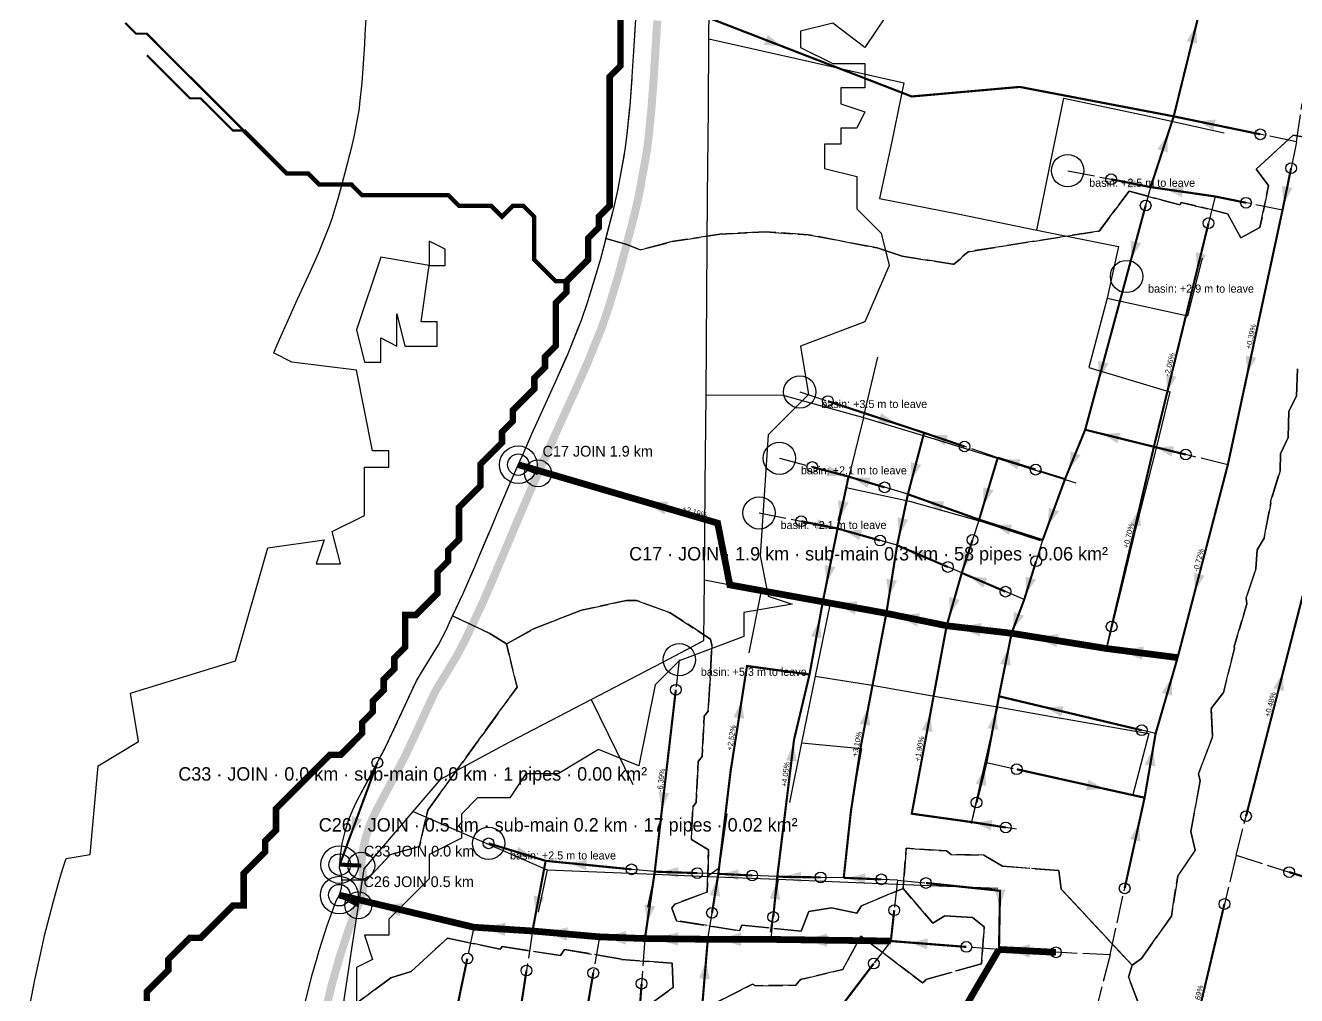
# Model space of a CAD drawing. Header units: metres. Extents: x 442821 to 452274, y 2561971 to 2571293.
# Drawn here: x 449830.7 to 450303.2, y 2568943.6 to 2569304.2 of the extents above; entities that cross this region are included whole.
import ezdxf
from ezdxf.enums import TextEntityAlignment as Align

# ---------------------------------------------------------------- set-up
doc = ezdxf.new("R2010")
doc.units = ezdxf.units.M
doc.header["$LTSCALE"] = 8
doc.linetypes.add('DASHDOT', pattern=[3.556, 2.54, -0.508, 0, -0.508])
doc.linetypes.add('DASHED', pattern=[1.524, 1.27, -0.254])
for name, color, linetype in [('A_ARROWS', 7, 'Continuous'), ('A_BASINS', 1, 'Continuous'), ('A_BRANCH', 7, 'Continuous'), ('A_BUILT_2006', 252, 'Continuous'), ('A_CATCH_LABEL', 7, 'Continuous'), ('A_CATCHMENTS', 7, 'Continuous'), ('A_ENVELOPE', 3, 'Continuous'), ('A_GRADIENT', 8, 'Continuous'), ('A_HEAD_GAP', 8, 'Continuous'), ('A_HEADS', 8, 'Continuous'), ('A_JOIN_LINK', 6, 'Continuous'), ('A_LATERAL', 7, 'Continuous'), ('A_MAIN_PIPE', 5, 'Continuous'), ('A_OUTLET_LABEL', 7, 'Continuous'), ('A_OUTLETS', 7, 'Continuous'), ('A_STREAMS', 5, 'Continuous'), ('A_SUBMAIN', 7, 'Continuous'), ('A_WADI', 4, 'Continuous')]:
    doc.layers.add(name, color=color, linetype=linetype)

msp = doc.modelspace()

# ---------------------------------------------------------------- linework, layer by layer
at = {"layer": 'A_ARROWS', "color": 3}
for points in [[(450111.89, 2569296.48), (450105.2, 2569296.93), (450106.65, 2569300.66)], [(450265.87, 2569304.13), (450266.28, 2569297.44), (450262.4, 2569298.39)], [(450266.53, 2569268.54), (450273.2, 2569269.2), (450272.39, 2569265.28)], [(450255.38, 2569263.67), (450255.29, 2569256.97), (450251.49, 2569258.21)], [(450247.04, 2569244.47), (450240.38, 2569243.76), (450241.16, 2569247.68)], [(450254.6, 2569243.27), (450261.23, 2569244.34), (450260.65, 2569240.38)], [(449951.78, 2569003.65), (449952.12, 2569010.35), (449955.88, 2569008.96)], [(450192.9, 2568976.51), (450191.01, 2568982.94), (450195.01, 2568982.87)], [(450196.09, 2568960.52), (450204.21, 2568962.62), (450203.96, 2568957.63)]]:
    msp.add_solid(points, dxfattribs=at)
at = {"layer": 'A_ARROWS', "color": 2}
for points in [[(450298.48, 2569237.85), (450297.8, 2569244.52), (450301.72, 2569243.72)], [(450241.83, 2569217.56), (450241.57, 2569224.26), (450245.43, 2569223.21)], [(450266.23, 2569213.21), (450265.81, 2569219.9), (450269.7, 2569218.95)], [(450229.77, 2569172.82), (450229.5, 2569179.52), (450233.36, 2569178.48)], [(450284.97, 2569174.81), (450284.36, 2569181.49), (450288.27, 2569180.65)], [(450255.16, 2569167.87), (450254.74, 2569174.56), (450258.63, 2569173.61)], [(450154.27, 2569156.22), (450147.57, 2569156.32), (450148.82, 2569160.12)], [(450167, 2569152.01), (450173.7, 2569151.85), (450172.42, 2569148.06)], [(450231, 2569152.33), (450237.69, 2569152.73), (450236.73, 2569148.84)], [(450218.67, 2569139.24), (450219.24, 2569145.92), (450222.94, 2569144.41)], [(450251.05, 2569147.35), (450257.74, 2569147.78), (450256.79, 2569143.89)], [(450135.18, 2569136.88), (450128.48, 2569136.59), (450129.51, 2569140.46)], [(450160.15, 2569135.18), (450159.84, 2569141.88), (450163.71, 2569140.86)], [(450193.97, 2569142.92), (450200.68, 2569142.91), (450199.48, 2569139.1)], [(450138.23, 2569136.02), (450144.93, 2569136.11), (450143.79, 2569132.28)], [(450186.85, 2569125.85), (450186.78, 2569132.55), (450190.61, 2569131.4)], [(450061.26, 2569127.03), (450069.64, 2569127.18), (450068.23, 2569122.38)], [(450133.42, 2569120.98), (450132.79, 2569127.66), (450136.7, 2569126.83)], [(450165.58, 2569127.48), (450172.28, 2569127.21), (450170.94, 2569123.44)], [(450155.53, 2569114.61), (450154.9, 2569121.28), (450158.81, 2569120.46)], [(450210.81, 2569118.23), (450211.14, 2569124.92), (450214.89, 2569123.55)], [(450244.84, 2569124.72), (450245.32, 2569118.03), (450241.42, 2569118.94)], [(450131.13, 2569117.47), (450124.46, 2569116.76), (450125.25, 2569120.68)], [(450135.08, 2569116.47), (450141.79, 2569116.66), (450140.7, 2569112.81)], [(450190.87, 2569118.66), (450197.57, 2569118.6), (450196.35, 2569114.79)], [(450158.62, 2569109.28), (450165.29, 2569108.61), (450163.72, 2569104.93)], [(450179.15, 2569101.78), (450179.23, 2569108.49), (450183.03, 2569107.25)], [(450128.53, 2569096.91), (450127.84, 2569103.58), (450131.76, 2569102.79)], [(450151.73, 2569091.82), (450150.75, 2569098.45), (450154.7, 2569097.82)], [(450181.61, 2569099.47), (450188.28, 2569098.78), (450186.7, 2569095.11)], [(450202.58, 2569092.62), (450202.56, 2569099.33), (450206.38, 2569098.15)], [(450265.47, 2569093.99), (450265.15, 2569100.68), (450269.02, 2569099.67)], [(450131.66, 2569089.12), (450139.98, 2569090.15), (450139.09, 2569085.24)], [(450174.32, 2569085.04), (450174.15, 2569091.74), (450178, 2569090.64)], [(450154.82, 2569084.82), (450163.16, 2569085.65), (450162.15, 2569080.75)], [(450197.77, 2569079.49), (450198.15, 2569086.18), (450201.89, 2569084.78)], [(450125.87, 2569083.06), (450126.69, 2569076.41), (450122.76, 2569077.12)], [(450177.86, 2569080.49), (450186.09, 2569082.05), (450185.51, 2569077.08)], [(450206.47, 2569076.76), (450214.77, 2569077.96), (450213.98, 2569073.02)], [(450196.21, 2569072.79), (450196.91, 2569066.12), (450192.99, 2569066.9)], [(450238.19, 2569071.85), (450246.45, 2569073.32), (450245.81, 2569068.36)], [(450256.86, 2569061.73), (450257, 2569055.03), (450253.16, 2569056.14)], [(450096.93, 2569053.1), (450097.92, 2569046.47), (450093.97, 2569047.08)], [(450143.99, 2569050.44), (450144.75, 2569043.78), (450140.82, 2569044.53)], [(450209.94, 2569050.68), (450216.63, 2569051.15), (450215.71, 2569047.26)], [(450167.07, 2569048.16), (450167.87, 2569041.51), (450163.93, 2569042.24)], [(450191.49, 2569048.89), (450192.27, 2569042.23), (450188.34, 2569042.97)], [(450116.25, 2569037.11), (450117.46, 2569030.51), (450113.49, 2569031)], [(450249.87, 2569035.35), (450250.76, 2569028.7), (450246.82, 2569029.38)], [(450187.45, 2569028.11), (450187.85, 2569021.42), (450183.97, 2569022.38)], [(450231.64, 2569020.46), (450224.95, 2569019.9), (450225.82, 2569023.81)], [(450183.59, 2569007.86), (450190.22, 2569008.85), (450189.6, 2569004.9)], [(450244.64, 2569007.54), (450245.22, 2569000.86), (450241.31, 2569001.72)], [(450089.34, 2568988.76), (450095.83, 2568990.45), (450095.64, 2568986.46)], [(450112.65, 2568987.72), (450119.09, 2568989.61), (450119.02, 2568985.61)], [(450136.51, 2568987.27), (450142.98, 2568989), (450142.82, 2568985)], [(450088, 2568986.96), (450088.96, 2568980.32), (450085.01, 2568980.96)], [(450110.01, 2568985.74), (450111.37, 2568979.17), (450107.39, 2568979.57)]]:
    msp.add_solid(points, dxfattribs=at)
at = {"layer": 'A_ARROWS', "color": 1}
for points in [[(450298.14, 2569063.5), (450298.48, 2569056.8), (450294.61, 2569057.8)], [(450067.34, 2569012.7), (450066.09, 2569019.28), (450070.06, 2569018.82)], [(450019.45, 2568995.07), (450012.74, 2568995.04), (450013.91, 2568998.86)], [(450032.9, 2568992.78), (450039.46, 2568994.13), (450039.07, 2568990.15)], [(450066.99, 2568989.54), (450073.45, 2568991.32), (450073.31, 2568987.32)], [(450020.44, 2568974.07), (450019.65, 2568980.72), (450023.59, 2568979.99)], [(449962.56, 2568977.27), (449970.92, 2568977.85), (449969.77, 2568972.99)], [(450061.9, 2568970.74), (450060.84, 2568977.36), (450064.8, 2568976.78)], [(450001.17, 2568968.72), (450009.31, 2568970.7), (450008.99, 2568965.71)], [(450024.2, 2568967.13), (450032.39, 2568968.92), (450031.96, 2568963.94)], [(450045.89, 2568965.33), (450053.97, 2568967.52), (450053.79, 2568962.52)], [(450065.36, 2568964.7), (450073.39, 2568967.11), (450073.33, 2568962.11)], [(450088.79, 2568964.47), (450096.79, 2568966.96), (450096.78, 2568961.96)], [(450120.71, 2568964.26), (450128.74, 2568966.65), (450128.67, 2568961.65)], [(450159.66, 2568963.26), (450166.2, 2568964.76), (450165.89, 2568960.77)], [(450083.69, 2568956.22), (450085.15, 2568949.68), (450081.17, 2568950.01)]]:
    msp.add_solid(points, dxfattribs=at)
at = {"layer": 'A_BASINS', "color": 1}
for centre in [(450218.16, 2569250.2), (450240.03, 2569210.86), (450118.57, 2569167.97), (450111, 2569143.3), (450103.45, 2569122.99), (450073.79, 2569068.41), (450002.9, 2569000.14)]:
    msp.add_circle(centre, 6, dxfattribs=at)
at = {"layer": 'A_BRANCH', "color": 3, "const_width": 0.8}
for points in [[(450289.76, 2569263.72), (450257.57, 2569270.39)], [(450284.45, 2569238.28), (450272.93, 2569240.62)], [(449995, 2568957.31), (449992.14, 2568943.72), (449988.01, 2568922.35)], [(450146.07, 2568955.46), (450125.02, 2568927.76)], [(450016.98, 2568952.85), (450011.85, 2568919.27)], [(450041.82, 2568951.96), (450035.69, 2568916.18)], [(450059.78, 2568947.98), (450057.23, 2568913.61)]]:
    msp.add_lwpolyline(points, dxfattribs=at)
at = {"layer": 'A_BRANCH', "color": 2, "const_width": 0.8}
for points in [[(450301.2, 2569251.14), (450298, 2569235.52)], [(450247.14, 2569237.26), (450240.03, 2569210.86)], [(450270.5, 2569230.66), (450264.98, 2569208.05)], [(450179.81, 2569147.67), (450164.77, 2569152.76)], [(450234.49, 2569080.72), (450250.2, 2569147.56)], [(450206.24, 2569139.07), (450192.16, 2569143.49)], [(450150.1, 2569132.49), (450136.7, 2569136.48)], [(450148.43, 2569112.71), (450132.61, 2569117.17)], [(450173.62, 2569102.88), (450154.76, 2569110.93)], [(450195.03, 2569093.71), (450178.79, 2569100.67)], [(450184.27, 2569015.3), (450187.96, 2569030.19)], [(450239.34, 2568983.43), (450246.74, 2569017.1)], [(450085.96, 2568974.31), (450088.3, 2568988.82)], [(450100.9, 2568988.21), (450088.3, 2568988.82)], [(450108.72, 2568972.76), (450110.21, 2568987.76)], [(450126.32, 2568987.48), (450110.21, 2568987.76)], [(450148.89, 2568986.75), (450134.91, 2568987.33)]]:
    msp.add_lwpolyline(points, dxfattribs=at)
at = {"layer": 'A_BRANCH', "color": 2, "linetype": 'DASHED', "const_width": 0.8}
for points in [[(450262.03, 2569144.68), (450250.2, 2569147.56)], [(450182.78, 2569112.95), (450178.79, 2569100.67)], [(450206.41, 2569105.01), (450201.99, 2569090.73)], [(450245.67, 2569042.18), (450192.61, 2569054.81)], [(450199.22, 2569027.68), (450246.74, 2569017.1)]]:
    msp.add_lwpolyline(points, dxfattribs=at)
at = {"layer": 'A_BRANCH', "color": 1, "linetype": 'DASHED', "const_width": 0.8}
for points in [[(450284.45, 2569010.24), (450305.61, 2569092.55)], [(450180.48, 2568961.64), (450152.42, 2568963.82)]]:
    msp.add_lwpolyline(points, dxfattribs=at)
at = {"layer": 'A_BRANCH', "color": 1, "const_width": 0.8}
for points in [[(450056.03, 2568990.48), (450024.11, 2568993.65)], [(450080.47, 2568989.08), (450064.66, 2568989.62)], [(450300.49, 2568989.46), (450321.36, 2568982.82)]]:
    msp.add_lwpolyline(points, dxfattribs=at)
at = {"layer": 'A_BRANCH', "color": 3, "linetype": 'DASHED', "const_width": 0.8}
msp.add_lwpolyline([(450165.45, 2568985.4), (450193.01, 2568982.52), (450192.62, 2568960.7)], dxfattribs=at)
at = {"layer": 'A_BUILT_2006', "color": 252}
for points in [[(450084.82, 2569299.19), (450085, 2569320.81)], [(450084.61, 2569273.26), (450084.82, 2569299.19)], [(450084.82, 2569299.19), (450121.74, 2569290.94)], [(450121.74, 2569290.94), (450157.28, 2569282.86)], [(450157.28, 2569282.86), (450152.84, 2569261.02)], [(450211.68, 2569252.53), (450216.71, 2569277.13)], [(450216.71, 2569277.13), (450247.87, 2569270.64)], [(450084.33, 2569240.57), (450084.61, 2569273.26)], [(450247.87, 2569270.64), (450276.3, 2569264.28)], [(450152.84, 2569261.02), (450148.17, 2569239.82)], [(450206.7, 2569228.06), (450211.68, 2569252.53)], [(450084.04, 2569204.72), (450084.33, 2569240.57)], [(450148.17, 2569239.82), (450177.34, 2569234.17)], [(450177.34, 2569234.17), (450206.7, 2569228.06)], [(450206.7, 2569228.06), (450237.06, 2569221.97)], [(450237.06, 2569221.97), (450232.83, 2569202.83)], [(450262.79, 2569196.24), (450268.31, 2569217.71)], [(450083.72, 2569166.92), (450084.04, 2569204.72)], [(450232.83, 2569202.83), (450226.07, 2569177.03)], [(450232.83, 2569202.83), (450262.79, 2569196.24)], [(450142.31, 2569158.46), (450147.63, 2569180.93)], [(450226.07, 2569177.03), (450256.17, 2569167.93)], [(450083.44, 2569133.15), (450083.72, 2569166.92)], [(450083.72, 2569166.92), (450112.3, 2569166.69)], [(450112.3, 2569166.69), (450142.31, 2569158.46)], [(450256.17, 2569167.93), (450250.99, 2569147.1)], [(450142.31, 2569158.46), (450135.76, 2569132.46)], [(450142.31, 2569158.46), (450165.66, 2569151.44)], [(450165.66, 2569151.44), (450189.51, 2569144.09)], [(450250.99, 2569147.1), (450243.88, 2569118.93)], [(450189.51, 2569144.09), (450221.13, 2569134.18)], [(450083.15, 2569098.15), (450083.44, 2569133.15)], [(450135.76, 2569132.46), (450132.76, 2569120.19)], [(450135.76, 2569132.46), (450159.36, 2569127.29)], [(450159.36, 2569127.29), (450186.62, 2569119.62)], [(450186.62, 2569119.62), (450207.92, 2569112.75)], [(450243.88, 2569118.93), (450238.2, 2569095.3)], [(450082.96, 2569075.55), (450083.15, 2569098.15)], [(450083.15, 2569098.15), (450104.21, 2569093.99)], [(450104.21, 2569093.99), (450099.61, 2569070.95)], [(450104.21, 2569093.99), (450129.77, 2569088.83)], [(450238.2, 2569095.3), (450232.35, 2569071.56)], [(450129.77, 2569088.83), (450124.25, 2569062.27)], [(450129.77, 2569088.83), (450168.57, 2569081.38)], [(450067.67, 2569067.54), (450082.96, 2569075.55)], [(450041.09, 2569053.62), (450067.67, 2569067.54)], [(450124.25, 2569062.27), (450119.24, 2569037.45)], [(450124.25, 2569062.27), (450145.45, 2569058.89)], [(450145.45, 2569058.89), (450169.21, 2569054.78)], [(450010.83, 2569037.91), (450041.09, 2569053.62)], [(450041.09, 2569053.62), (450056.55, 2569022.03)], [(450169.21, 2569054.78), (450192.05, 2569050.91)], [(450192.05, 2569050.91), (450187.12, 2569029.03)], [(450192.05, 2569050.91), (450213.51, 2569047.08), (450217.2, 2569046.44)], [(450217.2, 2569046.44), (450248.32, 2569040.97)], [(450248.32, 2569040.97), (450242.35, 2569018.13)], [(449985.29, 2569024.17), (450010.83, 2569037.91)], [(450119.24, 2569037.45), (450114.79, 2569015.3)], [(450119.24, 2569037.45), (450141.52, 2569035.46)], [(450141.52, 2569035.46), (450137.63, 2569013.58)], [(450187.12, 2569029.03), (450182.32, 2569007.56)], [(449974.89, 2569012.01), (449985.29, 2569024.17)], [(449956.61, 2568990.64), (449974.89, 2569012.01)], [(449974.89, 2569012.01), (449997.41, 2569002.25)], [(450088.7, 2568991.21), (450091.64, 2569011.07)], [(449997.41, 2569002.25), (450024.63, 2568990.29)], [(449952.11, 2568960.98), (449956.61, 2568990.64)], [(450024.63, 2568990.29), (450021.37, 2568974.6)], [(450024.63, 2568990.29), (450064.6, 2568988.7)], [(450064.6, 2568988.7), (450061.94, 2568976.41)], [(450064.6, 2568988.7), (450084.17, 2568987.76)], [(450084.17, 2568987.76), (450088.7, 2568991.21)], [(450084.17, 2568987.76), (450110.5, 2568986.88)], [(450110.5, 2568986.88), (450107.57, 2568967.07)], [(450110.5, 2568986.88), (450133.42, 2568985.85)], [(450133.42, 2568985.85), (450154.54, 2568984.96)], [(450154.54, 2568984.96), (450192.22, 2568983.54)], [(449947.61, 2568931.32), (449952.11, 2568960.98)]]:
    msp.add_lwpolyline(points, dxfattribs=at)
at = {"layer": 'A_CATCHMENTS', "color": 3, "linetype": 'DASHED'}
for points in [[(450319, 2569260.49), (450302.02, 2569263.37), (450288.16, 2569250.78), (450292.81, 2569244.72), (450289.63, 2569229.07), (450282.55, 2569225.18), (450277.62, 2569234.2), (450260.39, 2569238.41), (450259.82, 2569237.5), (450241.06, 2569242.56), (450229.83, 2569227.77), (450181.17, 2569220.09), (450179.17, 2569218.39), (450178.22, 2569217.34), (450175.8, 2569215.42), (450175.49, 2569215.43), (450156.67, 2569218.45), (450147.31, 2569221.5), (450121.84, 2569226.38), (450105.69, 2569227.42), (450088.81, 2569226.57), (450071.19, 2569223.81), (450059.27, 2569220.79), (450059.27, 2569220.79), (450054.23, 2569222.77), (450046.54, 2569225.04), (450049.35, 2569235.7), (450050.96, 2569242.78), (450051.57, 2569246.16), (450053.71, 2569257.97), (450054.46, 2569263.73), (450055.51, 2569274.35), (450056.28, 2569285.03), (450056.65, 2569291), (450056.87, 2569294.53), (450057.63, 2569306.5)], [(450087.79, 2568941.08), (450101.06, 2568947.78), (450102.15, 2568947.22), (450117.06, 2568947.38), (450118.82, 2568949.52), (450134.57, 2568953.28), (450141.32, 2568965.67), (450164.16, 2568948.31), (450165.27, 2568949.19), (450165.43, 2568949.5), (450186.1, 2568955.34), (450187.17, 2568969.05), (450182.77, 2568972.56), (450172.47, 2568973.21), (450168.08, 2568970.43), (450156.95, 2568983.38), (450158.17, 2568998.32), (450173.11, 2568997.36), (450174.86, 2568996.04), (450187.03, 2568995.74), (450193.95, 2568991.64), (450214.83, 2568990.03), (450215.75, 2568983.16), (450242.1, 2568954.84), (450240.73, 2568950.42), (450245.15, 2568938.98)], [(449950.91, 2568938.61), (449966.52, 2568950.11), (449974.07, 2568952.54), (449987.68, 2568964.93), (450007.16, 2568960.84), (450007.92, 2568961.76), (450029.62, 2568958.45), (450031.17, 2568960.7), (450052.27, 2568957.08), (450052.35, 2568956.96), (450071.08, 2568955.57), (450071.55, 2568946.52), (450061.39, 2568939.22)]]:
    msp.add_lwpolyline(points, dxfattribs=at)
at = {"layer": 'A_CATCHMENTS', "color": 2, "linetype": 'DASHED'}
msp.add_lwpolyline([(450303.58, 2569176.56), (450303.16, 2569166.4), (450300.41, 2569160.74), (450300.1, 2569151.01), (450297.24, 2569144.91), (450297.1, 2569138.68), (450293.57, 2569127.15), (450293.65, 2569126.66), (450291.16, 2569113.64), (450288.61, 2569109.31), (450288.1, 2569102.15), (450284.46, 2569091.26), (450284.73, 2569089.14), (450280.09, 2569073.27), (450280.18, 2569072.76), (450276.04, 2569056.27), (450271.44, 2569050.28), (450271.99, 2569039.77), (450266.79, 2569025.93), (450267.36, 2569023.41), (450263.92, 2569004.5), (450265.6, 2568997.57), (450259.05, 2568987.92), (450256.71, 2568973.06), (450245.57, 2568957.29), (450242.1, 2568954.84), (450215.75, 2568983.16), (450214.83, 2568990.03), (450193.95, 2568991.64), (450187.03, 2568995.74), (450174.86, 2568996.04), (450173.11, 2568997.36), (450158.17, 2568998.32), (450156.95, 2568983.38), (450141.48, 2568976.92), (450139.76, 2568974.25), (450130.42, 2568976.17), (450121.99, 2568974.78), (450119.07, 2568967.53), (450097.08, 2568969.72), (450097.08, 2568969.72), (450096.14, 2568967.63), (450072.78, 2568971.39), (450071.01, 2568975.99), (450072.16, 2568977.59), (450084.15, 2568982.04), (450084.68, 2568997.76), (450078.29, 2569001.57), (450078.76, 2569013.69), (450080.11, 2569015.33), (450080.78, 2569030.58), (450082.28, 2569032.4), (450083.03, 2569047.46), (450084.51, 2569049.27), (450085.92, 2569073.87), (450085.4, 2569076.01), (450070.43, 2569085.82), (450057.94, 2569090.45), (450054.16, 2569090.41), (450037.4, 2569086.83), (450019.63, 2569079.84), (450009.56, 2569074.25), (450003.41, 2569078.12), (449989.55, 2569084.67), (449993.5, 2569093.08), (449997.75, 2569102.89), (449999.17, 2569106.29), (450003.81, 2569117.35), (450006.09, 2569122.73), (450010.34, 2569132.63), (450014.65, 2569142.5), (450015.59, 2569144.61), (450019.03, 2569152.35), (450022.95, 2569161.04), (450027.91, 2569171.95), (450032.2, 2569181.63), (450032.94, 2569183.45), (450037.44, 2569194.57), (450039.85, 2569201.56), (450042.95, 2569211.77), (450044.44, 2569217.06), (450046.3, 2569224.09), (450046.54, 2569225.04), (450054.23, 2569222.77), (450059.27, 2569220.79), (450071.19, 2569223.81), (450088.81, 2569226.57), (450105.69, 2569227.42), (450121.84, 2569226.38), (450147.31, 2569221.5), (450156.67, 2569218.45), (450175.49, 2569215.43), (450175.8, 2569215.42), (450178.22, 2569217.34), (450179.17, 2569218.39), (450181.17, 2569220.09), (450229.83, 2569227.77), (450241.06, 2569242.56), (450259.82, 2569237.5), (450260.39, 2569238.41), (450277.62, 2569234.2), (450282.55, 2569225.18), (450289.63, 2569229.07), (450292.81, 2569244.72), (450288.16, 2569250.78), (450302.02, 2569263.37), (450319, 2569260.49)], dxfattribs=at)
at = {"layer": 'A_CATCHMENTS', "color": 1, "linetype": 'DASHED'}
for points in [[(450245.15, 2568938.98), (450240.73, 2568950.42), (450242.1, 2568954.84), (450245.57, 2568957.29), (450256.71, 2568973.06), (450259.05, 2568987.92), (450265.6, 2568997.57), (450263.92, 2569004.5), (450267.36, 2569023.41), (450266.79, 2569025.93), (450271.99, 2569039.77), (450271.44, 2569050.28), (450276.04, 2569056.27), (450280.18, 2569072.76), (450280.09, 2569073.27), (450284.73, 2569089.14), (450284.46, 2569091.26), (450288.1, 2569102.15), (450288.61, 2569109.31), (450291.16, 2569113.64), (450293.65, 2569126.66), (450293.57, 2569127.15), (450297.1, 2569138.68), (450297.24, 2569144.91), (450300.1, 2569151.01), (450300.41, 2569160.74), (450303.16, 2569166.4), (450303.58, 2569176.56)], [(449934.83, 2568941.41), (449937.22, 2568950.89), (449939.16, 2568957.63), (449939.92, 2568960.29), (449942.95, 2568969.59), (449946.28, 2568978.78), (449947.48, 2568981.02), (449948.22, 2568983.46), (449948.47, 2568985.99), (449948.41, 2568986.55), (449957.54, 2568986.42), (449966.47, 2568996.04), (449977.21, 2568999.02), (449980.29, 2569012.47), (449980.29, 2569012.47), (450013.48, 2569058.2), (450009.56, 2569074.25), (450019.63, 2569079.84), (450037.4, 2569086.83), (450054.16, 2569090.41), (450057.94, 2569090.45), (450070.43, 2569085.82), (450085.4, 2569076.01), (450085.92, 2569073.87), (450084.51, 2569049.27), (450083.03, 2569047.46), (450082.28, 2569032.4), (450080.78, 2569030.58), (450080.11, 2569015.33), (450078.76, 2569013.69), (450078.29, 2569001.57), (450084.68, 2568997.76), (450084.15, 2568982.04), (450072.16, 2568977.59), (450071.01, 2568975.99), (450072.78, 2568971.39), (450096.14, 2568967.63), (450097.08, 2568969.72), (450119.07, 2568967.53), (450121.99, 2568974.78), (450130.42, 2568976.17), (450139.76, 2568974.25), (450141.48, 2568976.92), (450156.95, 2568983.38), (450168.08, 2568970.43), (450172.47, 2568973.21), (450182.77, 2568972.56), (450187.17, 2568969.05), (450186.1, 2568955.34), (450165.43, 2568949.5), (450165.27, 2568949.19), (450164.16, 2568948.31), (450141.32, 2568965.67), (450134.57, 2568953.28), (450118.82, 2568949.52), (450117.06, 2568947.38), (450102.15, 2568947.22), (450101.06, 2568947.78), (450087.79, 2568941.08)], [(450061.39, 2568939.22), (450071.55, 2568946.52), (450071.08, 2568955.57), (450052.35, 2568956.96), (450052.27, 2568957.08), (450031.17, 2568960.7), (450029.62, 2568958.45), (450007.92, 2568961.76), (450007.16, 2568960.84), (449987.68, 2568964.93), (449974.07, 2568952.54), (449966.52, 2568950.11), (449950.91, 2568938.61)]]:
    msp.add_lwpolyline(points, dxfattribs=at)
at = {"layer": 'A_CATCHMENTS', "color": 3, "linetype": 'DASHED'}
msp.add_lwpolyline([(450003.41, 2569078.12), (450009.56, 2569074.25), (450013.48, 2569058.2), (449980.29, 2569012.47), (449977.21, 2568999.02), (449966.47, 2568996.04), (449957.54, 2568986.42), (449948.41, 2568986.55), (449948.22, 2568988.52), (449947.48, 2568990.96), (449947.82, 2568995.55), (449948.51, 2569000.11), (449949.57, 2569004.6), (449950.97, 2569008.99), (449952.41, 2569012.57), (449954.08, 2569016.04), (449964.6, 2569035.87), (449976.05, 2569060.53), (449977.99, 2569063.7), (449984.24, 2569073.94), (449987.08, 2569079.4), (449988.4, 2569082.22), (449989.55, 2569084.67), (450003.41, 2569078.12)], close=True, dxfattribs=at)
at = {"layer": 'A_ENVELOPE', "color": 3}
msp.add_lwpolyline([(449934.83, 2568941.41), (449937.22, 2568950.89), (449939.16, 2568957.63), (449939.92, 2568960.29), (449942.95, 2568969.59), (449946.28, 2568978.78), (449947.48, 2568981.02), (449948.22, 2568983.46), (449948.47, 2568985.99), (449948.22, 2568988.52), (449947.48, 2568990.96), (449947.82, 2568995.55), (449948.51, 2569000.11), (449949.57, 2569004.6), (449950.97, 2569008.99), (449952.41, 2569012.57), (449954.08, 2569016.04), (449964.6, 2569035.87), (449976.05, 2569060.53), (449977.99, 2569063.7), (449984.24, 2569073.94), (449987.08, 2569079.4), (449988.4, 2569082.22), (449993.5, 2569093.08), (449997.75, 2569102.89), (449999.17, 2569106.29), (450003.81, 2569117.35), (450006.09, 2569122.73), (450010.34, 2569132.63), (450014.65, 2569142.5), (450015.59, 2569144.61), (450019.03, 2569152.35), (450022.95, 2569161.04), (450027.91, 2569171.95), (450032.2, 2569181.63), (450032.94, 2569183.45), (450037.44, 2569194.57), (450039.85, 2569201.56), (450042.95, 2569211.77), (450044.44, 2569217.06), (450046.3, 2569224.09), (450049.35, 2569235.7), (450050.96, 2569242.78), (450051.57, 2569246.16), (450053.71, 2569257.97), (450054.46, 2569263.73), (450055.51, 2569274.35), (450056.28, 2569285.03), (450056.65, 2569291), (450056.87, 2569294.53), (450057.63, 2569306.5)], dxfattribs=at)
at = {"layer": 'A_HEAD_GAP', "color": 8, "linetype": 'DASHED'}
for points in [[(450303.2, 2569260.93), (450305.27, 2569275.19)], [(450303.2, 2569260.93), (450289.76, 2569263.72)], [(450303.2, 2569260.93), (450301.2, 2569251.14)], [(450218.16, 2569250.2), (450234.32, 2569247)], [(450248.99, 2569244.09), (450247.14, 2569237.26)], [(450272.93, 2569240.62), (450270.5, 2569230.66)], [(450298, 2569235.52), (450284.45, 2569238.28)], [(450118.57, 2569167.97), (450129.02, 2569164.53)], [(450192.16, 2569143.49), (450179.81, 2569147.67)], [(450277.68, 2569140.86), (450262.03, 2569144.68)], [(450111, 2569143.3), (450123.24, 2569140.05)], [(450217.2, 2569135.64), (450206.24, 2569139.07)], [(450158.76, 2569129.91), (450150.1, 2569132.49)], [(450103.45, 2569122.99), (450119.11, 2569119.87)], [(450185.23, 2569120.47), (450182.78, 2569112.95)], [(450154.76, 2569110.93), (450148.43, 2569112.71)], [(450208.85, 2569112.88), (450206.41, 2569105.01)], [(450178.79, 2569100.67), (450173.62, 2569102.88)], [(450201.99, 2569090.73), (450195.03, 2569093.71)], [(450232.58, 2569072.57), (450234.49, 2569080.72)], [(450073.79, 2569068.41), (450072.5, 2569057.24)], [(450250.84, 2569040.95), (450245.67, 2569042.18)], [(450187.96, 2569030.19), (450199.22, 2569027.68)], [(450182.48, 2569008.04), (450184.27, 2569015.3)], [(450280.72, 2568995.75), (450284.45, 2569010.24)], [(450199.19, 2569005.42), (450195.13, 2569006.05)], [(450280.72, 2568995.75), (450276.42, 2568977.59)], [(450280.72, 2568995.75), (450300.49, 2568989.46)], [(450064.66, 2568989.62), (450056.03, 2568990.48)], [(450088.3, 2568988.82), (450080.47, 2568989.08)], [(450110.21, 2568987.76), (450100.9, 2568988.21)], [(450134.91, 2568987.33), (450126.32, 2568987.48)], [(450154.91, 2568986.5), (450148.89, 2568986.75)], [(450154.91, 2568986.5), (450153.68, 2568975.28)], [(450154.91, 2568986.5), (450165.45, 2568985.4)], [(450233.9, 2568958.64), (450239.34, 2568983.43)], [(450084.38, 2568964.48), (450085.96, 2568974.31)], [(450107.9, 2568964.44), (450108.72, 2568972.76)], [(449997.45, 2568968.96), (449995, 2568957.31)], [(450019.22, 2568967.56), (450016.98, 2568952.85)], [(450044.12, 2568965.39), (450041.82, 2568951.96)], [(450061.02, 2568964.75), (450059.78, 2568947.98)], [(450152.42, 2568963.82), (450146.07, 2568955.46)], [(450192.62, 2568960.7), (450180.48, 2568961.64)], [(450233.9, 2568958.64), (450213.79, 2568959.64)], [(450233.9, 2568958.64), (450225.59, 2568926.3)]]:
    msp.add_lwpolyline(points, dxfattribs=at)
at = {"layer": 'A_HEADS', "color": 3}
for centre in [(450289.76, 2569263.72), (450234.32, 2569247), (450284.45, 2569238.28), (449961.56, 2569030.14), (450165.45, 2568985.4), (450213.79, 2568959.64), (449995, 2568957.31), (450146.07, 2568955.46), (450016.98, 2568952.85), (450041.82, 2568951.96), (450059.78, 2568947.98)]:
    msp.add_circle(centre, 2, dxfattribs=at)
at = {"layer": 'A_HEADS', "color": 2}
for centre in [(450301.2, 2569251.14), (450247.14, 2569237.26), (450270.5, 2569230.66), (450129.02, 2569164.53), (450179.81, 2569147.67), (450262.03, 2569144.68), (450123.24, 2569140.05), (450206.24, 2569139.07), (450150.1, 2569132.49), (450119.11, 2569119.87), (450148.43, 2569112.71), (450182.78, 2569112.95), (450206.41, 2569105.01), (450173.62, 2569102.88), (450195.03, 2569093.71), (450234.49, 2569080.72), (450245.67, 2569042.18), (450199.22, 2569027.68), (450184.27, 2569015.3), (450195.13, 2569006.05), (450100.9, 2568988.21), (450126.32, 2568987.48), (450148.89, 2568986.75), (450239.34, 2568983.43), (450085.96, 2568974.31), (450108.72, 2568972.76)]:
    msp.add_circle(centre, 2, dxfattribs=at)
at = {"layer": 'A_HEADS', "color": 1}
for centre in [(450072.5, 2569057.24), (450284.45, 2569010.24), (450002.9, 2569000.14), (450056.03, 2568990.48), (450080.47, 2568989.08), (450300.49, 2568989.46), (450276.42, 2568977.59), (450153.68, 2568975.28), (450180.48, 2568961.64)]:
    msp.add_circle(centre, 2, dxfattribs=at)
at = {"layer": 'A_JOIN_LINK', "color": 6, "const_width": 1.5}
for points in [[(450013.95, 2569140.9), (450021.28, 2569137.69)], [(449947.58, 2568992.25), (449955.57, 2568991.86)], [(449947.41, 2568980.89), (449954.47, 2568977.12)]]:
    msp.add_lwpolyline(points, dxfattribs=at)
at = {"layer": 'A_JOIN_LINK', "color": 6}
for centre in [(450021.28, 2569137.69), (449955.57, 2568991.86), (449954.47, 2568977.12)]:
    msp.add_circle(centre, 5, dxfattribs=at)
at = {"layer": 'A_LATERAL', "color": 3, "linetype": 'DASHDOT', "const_width": 0.8}
for points in [[(450068.98, 2569494.96), (450067.54, 2569446.16), (450058.29, 2569317.23), (450160.19, 2569277.78), (450200.31, 2569281.33), (450257.57, 2569270.39)], [(450257.57, 2569270.39), (450269.81, 2569320.15)], [(450248.99, 2569244.09), (450257.57, 2569270.39)], [(450234.32, 2569247), (450248.99, 2569244.09)]]:
    msp.add_lwpolyline(points, dxfattribs=at)
at = {"layer": 'A_LATERAL', "color": 3, "const_width": 0.8}
msp.add_lwpolyline([(450272.93, 2569240.62), (450248.99, 2569244.09)], dxfattribs=at)
at = {"layer": 'A_LATERAL', "color": 2, "linetype": 'DASHED', "const_width": 0.8}
for points in [[(450298, 2569235.52), (450277.68, 2569140.86)], [(450250.2, 2569147.56), (450224.66, 2569153.9)], [(450217.2, 2569135.64), (450208.85, 2569112.88)], [(450158.76, 2569129.91), (450154.76, 2569110.93)], [(450201.99, 2569090.73), (450197.3, 2569078.23)], [(450192.61, 2569054.81), (450197.3, 2569078.23)], [(450250.84, 2569040.95), (450259.02, 2569069.19)], [(450195.13, 2569006.05), (450182.48, 2569008.04)]]:
    msp.add_lwpolyline(points, dxfattribs=at)
at = {"layer": 'A_LATERAL', "color": 2, "linetype": 'DASHDOT', "const_width": 0.8}
for points in [[(450240.03, 2569210.86), (450224.66, 2569153.9)], [(450264.98, 2569208.05), (450250.2, 2569147.56)], [(450129.02, 2569164.53), (450164.77, 2569152.76)], [(450224.66, 2569153.9), (450217.2, 2569135.64)], [(450164.77, 2569152.76), (450158.76, 2569129.91)], [(450123.24, 2569140.05), (450136.7, 2569136.48)], [(450192.16, 2569143.49), (450185.23, 2569120.47)], [(450277.68, 2569140.86), (450259.02, 2569069.19)], [(450119.11, 2569119.87), (450132.61, 2569117.17)]]:
    msp.add_lwpolyline(points, dxfattribs=at)
at = {"layer": 'A_LATERAL', "color": 2, "const_width": 0.8}
for points in [[(450136.7, 2569136.48), (450132.61, 2569117.17)], [(450185.23, 2569120.47), (450158.76, 2569129.91)], [(450132.61, 2569117.17), (450127.13, 2569089.94)], [(450208.85, 2569112.88), (450185.23, 2569120.47)], [(450154.76, 2569110.93), (450150.75, 2569085.66)], [(450178.79, 2569100.67), (450173.17, 2569081.03)], [(450122.19, 2569062.9), (450127.13, 2569089.94)], [(450134.91, 2568987.33), (450137.54, 2569011.78), (450141.27, 2569036.26), (450150.75, 2569085.66)], [(450182.48, 2569008.04), (450160.19, 2569011.16), (450173.17, 2569081.03)], [(450088.3, 2568988.82), (450092.83, 2569026.78), (450098.95, 2569066.07), (450122.19, 2569062.9)], [(450110.21, 2568987.76), (450116.44, 2569038.68), (450122.19, 2569062.9)], [(450187.96, 2569030.19), (450192.61, 2569054.81)], [(450246.74, 2569017.1), (450250.84, 2569040.95)]]:
    msp.add_lwpolyline(points, dxfattribs=at)
at = {"layer": 'A_LATERAL', "color": 1, "linetype": 'DASHDOT', "const_width": 0.8}
for points in [[(450072.5, 2569057.24), (450064.66, 2568989.62)], [(450002.9, 2569000.14), (450024.11, 2568993.65)], [(450024.11, 2568993.65), (450019.22, 2568967.56)], [(450064.66, 2568989.62), (450061.02, 2568964.75)], [(450276.42, 2568977.59), (450259.88, 2568907.87)], [(450081.83, 2568933.88), (450084.38, 2568964.48)]]:
    msp.add_lwpolyline(points, dxfattribs=at)
at = {"layer": 'A_LATERAL', "color": 3, "linetype": 'DASHED', "const_width": 0.8}
msp.add_lwpolyline([(449961.56, 2569030.14), (449947.58, 2568992.25)], dxfattribs=at)
at = {"layer": 'A_LATERAL', "color": 1, "linetype": 'DASHED', "const_width": 0.8}
msp.add_lwpolyline([(450153.68, 2568975.28), (450152.42, 2568963.82)], dxfattribs=at)
at = {"layer": 'A_MAIN_PIPE', "color": 5, "const_width": 3}
msp.add_lwpolyline([(450065.61, 2569306.01), (450064.86, 2569294.02), (450064.64, 2569290.5), (450064.26, 2569284.49), (450063.48, 2569273.67), (450062.41, 2569262.82), (450061.61, 2569256.74), (450059.44, 2569244.74), (450058.8, 2569241.18), (450057.12, 2569233.79), (450054.03, 2569222.05), (450052.16, 2569214.95), (450050.63, 2569209.52), (450047.46, 2569199.09), (450044.94, 2569191.77), (450040.35, 2569180.45), (450039.57, 2569178.51), (450035.19, 2569168.64), (450030.24, 2569157.74), (450026.33, 2569149.08), (450022.9, 2569141.36), (450021.97, 2569139.28), (450017.68, 2569129.45), (450013.45, 2569119.59), (450011.19, 2569114.25), (450006.55, 2569103.19), (450005.11, 2569099.76), (450000.8, 2569089.79), (449995.64, 2569078.82), (449994.25, 2569075.86), (449991.22, 2569070.01), (449984.82, 2569059.53), (449983.12, 2569056.75), (449971.76, 2569032.3), (449961.22, 2569012.43), (449959.73, 2569009.34), (449958.5, 2569006.28), (449957.28, 2569002.46), (449956.38, 2568998.59), (449955.77, 2568994.66), (449955.57, 2568991.86), (449956.1, 2568990.09), (449956.51, 2568985.99), (449956.1, 2568981.89), (449954.91, 2568977.94), (449954.54, 2568977.25), (449953.61, 2568975.51), (449950.61, 2568967.26), (449950.51, 2568966.98), (449947.57, 2568957.94), (449946.85, 2568955.42), (449944.94, 2568948.81), (449942.62, 2568939.6)], dxfattribs=at)
at = {"layer": 'A_OUTLETS', "color": 5}
for centre, radius in [((450013.95, 2569140.9), 7), ((450013.95, 2569140.9), 4), ((449947.58, 2568992.25), 7), ((449947.58, 2568992.25), 4), ((449947.41, 2568980.89), 7), ((449947.41, 2568980.89), 4)]:
    msp.add_circle(centre, radius, dxfattribs=at)
at = {"layer": 'A_STREAMS', "color": 5}
for points, const_width in [([(450051.9, 2569309.13), (450051.9, 2569305.13), (450051.9, 2569301.13), (450051.9, 2569297.12), (450051.9, 2569293.12), (450051.9, 2569289.12), (450047.9, 2569285.12), (450047.9, 2569281.12), (450047.9, 2569277.12), (450047.9, 2569273.12), (450047.9, 2569269.11), (450047.9, 2569265.11), (450047.9, 2569261.11), (450047.9, 2569257.11), (450047.9, 2569253.11), (450047.9, 2569249.11), (450047.9, 2569245.11), (450047.9, 2569241.1), (450047.9, 2569237.1), (450043.9, 2569233.1), (450043.9, 2569229.1), (450039.89, 2569225.1), (450039.89, 2569221.1), (450039.89, 2569217.1), (450035.89, 2569213.1), (450031.89, 2569209.09)], 2.4), ([(449867.87, 2569305.13), (449871.87, 2569301.13), (449875.87, 2569301.13), (449879.87, 2569297.12), (449883.87, 2569293.12), (449887.87, 2569289.12), (449891.87, 2569285.12), (449895.88, 2569281.12), (449899.88, 2569277.12), (449903.88, 2569273.12), (449907.88, 2569269.11), (449911.88, 2569265.11)], 0.8), ([(449875.87, 2569293.12), (449879.87, 2569289.12), (449883.87, 2569285.12), (449887.87, 2569281.12), (449891.87, 2569277.12), (449895.88, 2569277.12), (449899.88, 2569273.12), (449903.88, 2569269.11), (449907.88, 2569265.11), (449911.88, 2569265.11)], 0.8), ([(449911.88, 2569265.11), (449915.88, 2569261.11), (449919.88, 2569257.11), (449923.88, 2569253.11), (449927.88, 2569249.11), (449931.88, 2569249.11), (449935.88, 2569249.11), (449939.88, 2569245.11), (449943.88, 2569245.11), (449947.88, 2569245.11), (449951.88, 2569245.11), (449955.88, 2569241.1), (449959.88, 2569241.1), (449963.88, 2569241.1), (449967.88, 2569241.1), (449971.89, 2569241.1), (449975.89, 2569241.1), (449979.89, 2569241.1), (449983.89, 2569241.1), (449987.89, 2569241.1), (449991.89, 2569237.1), (449995.89, 2569237.1), (449999.89, 2569237.1), (450003.89, 2569237.1), (450007.89, 2569233.1), (450011.89, 2569237.1), (450015.89, 2569237.1), (450019.89, 2569233.1), (450019.89, 2569229.1), (450019.89, 2569225.1), (450019.89, 2569221.1), (450019.89, 2569217.1), (450023.89, 2569213.1), (450027.89, 2569209.09), (450031.89, 2569209.09)], 1.6), ([(450031.89, 2569209.09), (450031.89, 2569205.09), (450027.89, 2569201.09), (450027.89, 2569197.09), (450027.89, 2569193.09), (450027.89, 2569189.09), (450027.89, 2569185.09), (450023.89, 2569181.08), (450023.89, 2569177.08), (450019.89, 2569173.08), (450019.89, 2569169.08), (450015.89, 2569165.08), (450011.89, 2569161.08), (450011.89, 2569157.08), (450007.89, 2569153.07), (450007.89, 2569149.07), (450003.89, 2569145.07), (449999.89, 2569141.07), (449999.89, 2569137.07), (449999.89, 2569133.07), (449995.89, 2569129.07), (449991.89, 2569125.06), (449991.89, 2569121.06), (449991.89, 2569117.06), (449991.89, 2569113.06), (449987.89, 2569109.06), (449987.89, 2569105.06), (449983.89, 2569101.06), (449983.89, 2569097.05), (449983.89, 2569093.05), (449979.89, 2569089.05), (449975.89, 2569085.05), (449971.89, 2569085.05), (449971.89, 2569081.05), (449971.89, 2569077.05), (449971.89, 2569073.05), (449967.88, 2569069.04), (449967.88, 2569065.04), (449963.88, 2569061.04), (449963.88, 2569057.04), (449959.88, 2569053.04), (449959.88, 2569049.04), (449955.88, 2569045.04), (449955.88, 2569041.04), (449951.88, 2569037.03), (449947.88, 2569033.03), (449943.88, 2569033.03), (449939.88, 2569029.03), (449935.88, 2569025.03), (449931.88, 2569021.03), (449927.88, 2569017.03), (449923.88, 2569013.03), (449923.88, 2569009.02), (449923.88, 2569005.02), (449919.88, 2569001.02), (449919.88, 2568997.02), (449915.88, 2568993.02), (449911.88, 2568989.02), (449911.88, 2568985.02), (449911.88, 2568981.01), (449911.88, 2568977.01), (449907.88, 2568977.01), (449903.88, 2568973.01), (449899.88, 2568969.01), (449895.88, 2568965.01), (449891.87, 2568965.01), (449887.87, 2568961.01), (449883.87, 2568957.01), (449883.87, 2568953), (449879.87, 2568949), (449875.87, 2568945), (449875.87, 2568941)], 2.4)]:
    msp.add_lwpolyline(points, dxfattribs=dict(at, const_width=const_width))
at = {"layer": 'A_SUBMAIN', "color": 2, "const_width": 2.5}
for points in [[(450127.13, 2569089.94), (450092.58, 2569096.21), (450088.04, 2569119.18), (450013.95, 2569140.9)], [(450150.75, 2569085.66), (450127.13, 2569089.94)], [(450173.17, 2569081.03), (450150.75, 2569085.66)], [(450197.3, 2569078.23), (450173.17, 2569081.03)]]:
    msp.add_lwpolyline(points, dxfattribs=at)
at = {"layer": 'A_SUBMAIN', "color": 2, "linetype": 'DASHED', "const_width": 2.5}
for points in [[(450232.58, 2569072.57), (450197.3, 2569078.23)], [(450259.02, 2569069.19), (450232.58, 2569072.57)]]:
    msp.add_lwpolyline(points, dxfattribs=at)
at = {"layer": 'A_SUBMAIN', "color": 1, "const_width": 2.5}
for points in [[(449997.45, 2568968.96), (449947.41, 2568980.89)], [(450019.22, 2568967.56), (449997.45, 2568968.96)], [(450044.12, 2568965.39), (450019.22, 2568967.56)], [(450061.02, 2568964.75), (450044.12, 2568965.39)], [(450084.38, 2568964.48), (450061.02, 2568964.75)], [(450107.9, 2568964.44), (450084.38, 2568964.48)], [(450152.42, 2568963.82), (450107.9, 2568964.44)]]:
    msp.add_lwpolyline(points, dxfattribs=at)
at = {"layer": 'A_SUBMAIN', "color": 3, "const_width": 2.5}
msp.add_lwpolyline([(450192.62, 2568960.7), (450158.2, 2568901.96), (450129.84, 2568869.94)], dxfattribs=at)
at = {"layer": 'A_SUBMAIN', "color": 3, "linetype": 'DASHED', "const_width": 2.5}
msp.add_lwpolyline([(450213.79, 2568959.64), (450192.62, 2568960.7)], dxfattribs=at)
at = {"layer": 'A_WADI', "color": 4}
for points in [[(449830.74, 2568931.36), (449834.3, 2568949.43), (449834.62, 2568951), (449837.03, 2568962.28), (449837.86, 2568965.86), (449840.25, 2568975.34), (449841.13, 2568978.59), (449843.07, 2568985.33), (449843.84, 2568987.98), (449844.82, 2568991.21), (449845.91, 2568994.53), (449854.8, 2568996.01), (449857.8, 2569029.01), (449872.8, 2569038.01), (449869.8, 2569056.01), (449908.8, 2569068.01), (449920.8, 2569110.01), (449941.8, 2569113.01), (449938.8, 2569104.01), (449947.8, 2569104.01), (449944.8, 2569116.01), (449956.8, 2569122.01), (449956.8, 2569140.01), (449965.8, 2569140.01), (449965.8, 2569146.01), (449959.8, 2569146.01), (449953.8, 2569176.01), (449929.8, 2569179.01), (449922.97, 2569182.43), (449923.03, 2569182.56), (449923.28, 2569183.14), (449924.22, 2569185.24), (449927.66, 2569192.98), (449927.88, 2569193.48), (449931.8, 2569202.17), (449931.91, 2569202.42), (449936.68, 2569212.9), (449940.12, 2569220.66), (449940.24, 2569220.96), (449943.76, 2569229.65), (449944.7, 2569232.39), (449946.99, 2569239.91), (449947.97, 2569243.39), (449949.59, 2569249.54), (449952.21, 2569259.5), (449952.95, 2569262.76), (449953.17, 2569263.96), (449954.87, 2569273.37), (449955.1, 2569275.12), (449955.86, 2569282.85), (449956.5, 2569291.78), (449956.85, 2569297.28), (449957.07, 2569300.79), (449957.82, 2569312.74)], [(450154.8, 2569314.01), (450142.8, 2569296.01), (450130.8, 2569305.01), (450118.8, 2569302.01), (450118.8, 2569296.01), (450130.8, 2569290.01), (450142.8, 2569290.01), (450142.8, 2569281.01), (450133.8, 2569281.01), (450133.8, 2569275.01), (450142.8, 2569272.01), (450139.8, 2569266.01), (450133.8, 2569266.01), (450133.8, 2569260.01), (450127.8, 2569260.01), (450127.8, 2569251.01), (450139.8, 2569248.01), (450139.8, 2569236.01), (450148.8, 2569227.01), (450151.8, 2569215.01), (450142.8, 2569194.01), (450118.8, 2569185.01), (450121.8, 2569167.01), (450106.8, 2569152.01), (450103.8, 2569107.01), (450106.8, 2569092.01), (450115.8, 2569089.01), (450097.8, 2569086.01), (450097.8, 2569077.01), (450073.8, 2569068.01), (450064.8, 2569059.01), (450058.8, 2569029.01), (450043.8, 2569035.01), (450028.8, 2569026.01), (450016.8, 2569026.01), (450010.8, 2569017.01), (449998.8, 2569017.01), (449992.8, 2569011.01), (449992.8, 2569002.01), (449980.8, 2568996.01), (449980.8, 2568987.01), (449965.8, 2568972.01), (449965.8, 2568966.01), (449956.8, 2568966.01), (449959.8, 2568957.01), (449953.8, 2568954.01), (449953.8, 2568930.01)]]:
    msp.add_lwpolyline(points, dxfattribs=at)
for points in [[(449986.8, 2569215.01), (449986.8, 2569221.01), (449980.8, 2569224.01), (449980.8, 2569215.01), (449986.8, 2569215.01)], [(449962.8, 2569218.01), (449953.8, 2569191.01), (449956.8, 2569179.01), (449962.8, 2569179.01), (449962.8, 2569188.01), (449968.8, 2569185.01), (449968.8, 2569197.01), (449971.8, 2569185.01), (449983.8, 2569185.01), (449983.8, 2569194.01), (449977.8, 2569194.01), (449980.8, 2569215.01), (449962.8, 2569218.01)]]:
    msp.add_lwpolyline(points, close=True, dxfattribs=at)

# ---------------------------------------------------------------- texts
at = {"layer": 'A_BASINS', "color": 1}
for s, p in [('basin: +2.5 m to leave', (450226.16, 2569244.2)), ('basin: +2.9 m to leave', (450248.03, 2569204.86)), ('basin: +3.5 m to leave', (450126.57, 2569161.97)), ('basin: +2.1 m to leave', (450119, 2569137.3)), ('basin: +2.1 m to leave', (450111.45, 2569116.99)), ('basin: +5.3 m to leave', (450081.79, 2569062.41)), ('basin: +2.5 m to leave', (450010.9, 2568994.14))]:
    msp.add_text(s, height=3, dxfattribs=at).set_placement(p)
at = {"layer": 'A_CATCH_LABEL', "color": 2}
msp.add_text('C17 · JOIN · 1.9 km · sub-main 0.3 km · 58 pipes · 0.06 km²', height=5, dxfattribs=at).set_placement((450144.15, 2569107.8), align=Align.MIDDLE_CENTER)
at = {"layer": 'A_CATCH_LABEL', "color": 3}
msp.add_text('C33 · JOIN · 0.0 km · sub-main 0.0 km · 1 pipes · 0.00 km²', height=5, dxfattribs=at).set_placement((449974.71, 2569025.95), align=Align.MIDDLE_CENTER)
at = {"layer": 'A_CATCH_LABEL', "color": 1}
msp.add_text('C26 · JOIN · 0.5 km · sub-main 0.2 km · 17 pipes · 0.02 km²', height=5, dxfattribs=at).set_placement((450028.77, 2569007.02), align=Align.MIDDLE_CENTER)
at = {"layer": 'A_GRADIENT', "color": 2}
for s, rotation, p in [('+0.39%', 77.8859, (450287.84, 2569188.19)), ('-2.06%', 76.2778, (450257.59, 2569177.8)), ('+2.19%', 343.6641, (450079.08, 2569121.81)), ('+0.70%', 76.7726, (450242.35, 2569114.14)), ('-0.72%', 75.4022, (450268.35, 2569105.02)), ('+2.52%', 81.1407, (450094.75, 2569039.12)), ('+3.10%', 79.1355, (450141.36, 2569036.73)), ('+1.90%', 79.4775, (450164.63, 2569035.03)), ('+4.05%', 83.022, (450114.84, 2569025.57))]:
    msp.add_text(s, height=2, rotation=rotation, dxfattribs=at).set_placement(p, align=Align.BOTTOM_CENTER)
at = {"layer": 'A_GRADIENT', "color": 1}
for s, rotation, p in [('+0.48%', 75.5824, (450295.03, 2569051.39)), ('-6.39%', 83.389, (450068.58, 2569023.43)), ('-0.69%', 76.6591, (450268.15, 2568942.73))]:
    msp.add_text(s, height=2, rotation=rotation, dxfattribs=at).set_placement(p, align=Align.BOTTOM_CENTER)
at = {"layer": 'A_OUTLET_LABEL', "color": 5}
for s, p in [('C17 JOIN 1.9 km', (450022.95, 2569143.9)), ('C33 JOIN 0.0 km', (449956.58, 2568995.25)), ('C26 JOIN 0.5 km', (449956.41, 2568983.89))]:
    msp.add_text(s, height=4, dxfattribs=at).set_placement(p)

doc.saveas('drawing.dxf')
